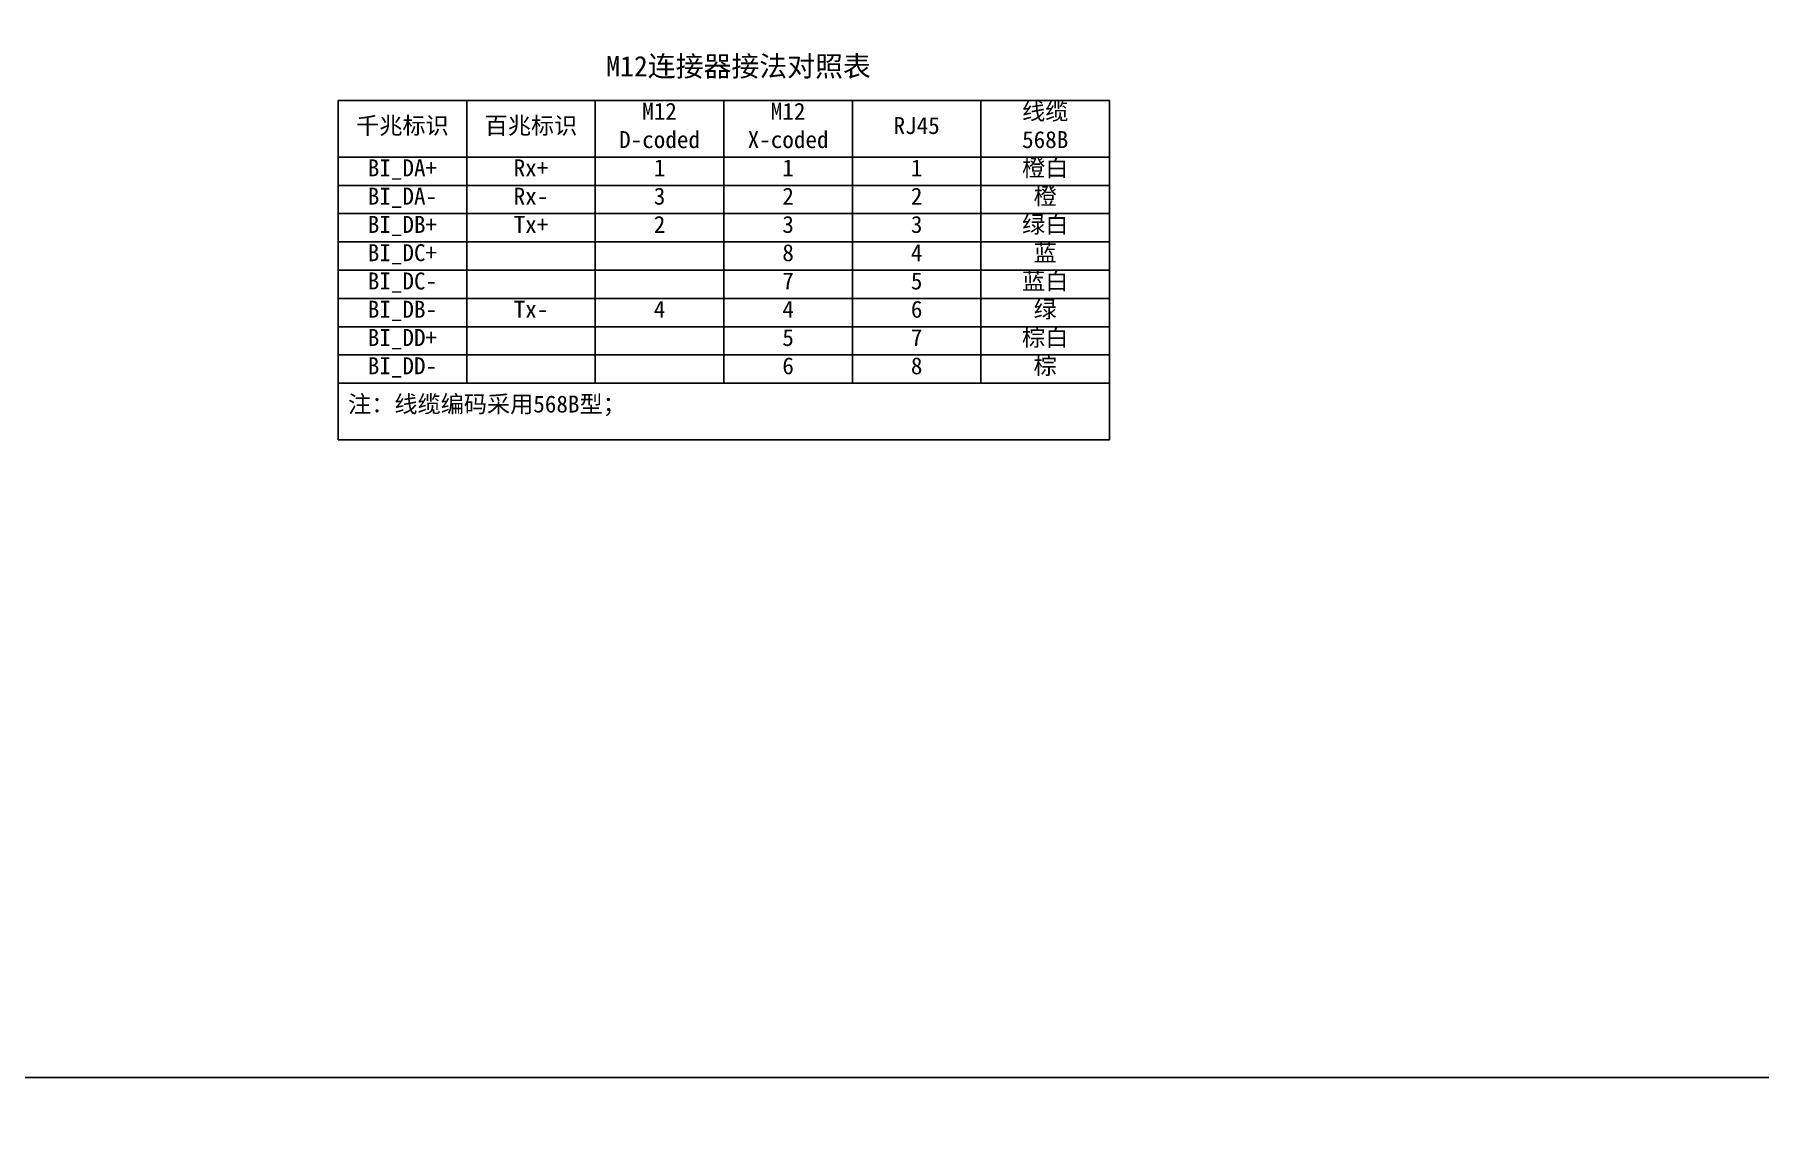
# Model space of a CAD drawing. Header units: millimetres. Extents: x -9110 to 102990, y -380 to 207980.
# Drawn here: x 16453 to 46940, y 50668 to 70156 of the extents above; entities that cross this region are included whole.
import ezdxf

# ---------------------------------------------------------------- set-up
doc = ezdxf.new("R2010")
doc.units = ezdxf.units.MM
doc.header["$LTSCALE"] = 1000
doc.header["$MEASUREMENT"] = 0
doc.styles.get("Standard").update_dxf_attribs({"font": 'simhei.ttf'})

msp = doc.modelspace()

# ---------------------------------------------------------------- linework, layer by layer
at = {"color": 7, "linetype": 'ByBlock', "ltscale": 0.5}
for p, q in [((21820, 68988), (35452, 68988)), ((21820, 67988), (35452, 67988)), ((21820, 67488), (35452, 67488)), ((21820, 66988), (35452, 66988)), ((21820, 66488), (35452, 66488)), ((21820, 65988), (35452, 65988)), ((21820, 65488), (35452, 65488)), ((21820, 64988), (35452, 64988)), ((21820, 64488), (35452, 64488)), ((21820, 63988), (35452, 63988)), ((21820, 62988), (35452, 62988))]:
    msp.add_line(p, q, dxfattribs=at)
for points in [[(-9110, 103800), (102990, 103800), (102990, 51710), (-9110, 51710)], [(-9110, 51710), (102990, 51710), (102990, -380), (-9110, -380)]]:
    msp.add_lwpolyline(points, close=True, dxfattribs=at)
for points in [[(21820, 68988), (21820, 62988)], [(24092, 68988), (24092, 63988)], [(26364, 68988), (26364, 63988)], [(28636, 68988), (28636, 63988)], [(30908, 68988), (30908, 63988)], [(33180, 68988), (33180, 63988)], [(35452, 68988), (35452, 62988)]]:
    msp.add_lwpolyline(points, dxfattribs=at)

# ---------------------------------------------------------------- texts
at = {"color": 7, "linetype": 'ByBlock', "ltscale": 0.5, "attachment_point": 1}
for s, width, insert, char_height in [('\\pxqc;{\\fSimHei|b1|i0|c134|p49;M12连接器接法对照表}', 11631.62, (23079, 69775), 361.16), ('\\pxqc;M12\\PD-coded', 2271.93, (26364, 68947), 300), ('\\pxqc;M12\\PX-coded', 2271.93, (28636, 68947), 300), ('\\pxqc;线缆\\P568B', 2271.93, (33180, 68947), 300), ('\\pxqc;千兆标识', 2271.93, (21820, 68696), 300), ('\\pxqc;百兆标识', 2271.93, (24092, 68696), 300), ('\\pxqc;RJ45', 2271.93, (30908, 68696), 300), ('\\pxqc;橙白', 2271.93, (33180, 67947), 300), ('\\pxqc;BI_DA+', 2271.93, (21820, 67947), 300), ('\\pxqc;Rx+', 2271.93, (24092, 67947), 300), ('\\pxqc;1', 2271.93, (26364, 67947), 300), ('\\pxqc;1', 2271.93, (28636, 67947), 300), ('\\pxqc;1', 2271.93, (30908, 67947), 300), ('\\pxqc;BI_DA-', 2271.93, (21820, 67447), 300), ('\\pxqc;Rx-', 2271.93, (24092, 67447), 300), ('\\pxqc;3', 2271.93, (26364, 67447), 300), ('\\pxqc;2', 2271.93, (28636, 67447), 300), ('\\pxqc;2', 2271.93, (30908, 67447), 300), ('\\pxqc;橙', 2271.93, (33180, 67447), 300), ('\\pxqc;BI_DB+', 2271.93, (21820, 66947), 300), ('\\pxqc;Tx+', 2271.93, (24092, 66947), 300), ('\\pxqc;2', 2271.93, (26364, 66947), 300), ('\\pxqc;3', 2271.93, (28636, 66947), 300), ('\\pxqc;3', 2271.93, (30908, 66947), 300), ('\\pxqc;绿白', 2271.93, (33180, 66947), 300), ('\\pxqc;蓝', 2271.93, (33180, 66447), 300), ('\\pxqc;BI_DC+', 2271.93, (21820, 66447), 300), ('\\pxqc;8', 2271.93, (28636, 66447), 300), ('\\pxqc;4', 2271.93, (30908, 66447), 300), ('\\pxqc;BI_DC-', 2271.93, (21820, 65947), 300), ('\\pxqc;7', 2271.93, (28636, 65947), 300), ('\\pxqc;5', 2271.93, (30908, 65947), 300), ('\\pxqc;蓝白', 2271.93, (33180, 65947), 300), ('\\pxqc;BI_DB-', 2271.93, (21820, 65447), 300), ('\\pxqc;Tx-', 2271.93, (24092, 65447), 300), ('\\pxqc;4', 2271.93, (26364, 65447), 300), ('\\pxqc;4', 2271.93, (28636, 65447), 300), ('\\pxqc;6', 2271.93, (30908, 65447), 300), ('\\pxqc;绿', 2271.93, (33180, 65447), 300), ('\\pxqc;BI_DD+', 2271.93, (21820, 64947), 300), ('\\pxqc;5', 2271.93, (28636, 64947), 300), ('\\pxqc;7', 2271.93, (30908, 64947), 300), ('\\pxqc;棕白', 2271.93, (33180, 64947), 300), ('\\pxqc;BI_DD-', 2271.93, (21820, 64447), 300), ('\\pxqc;6', 2271.93, (28636, 64447), 300), ('\\pxqc;8', 2271.93, (30908, 64447), 300), ('\\pxqc;棕', 2271.93, (33180, 64447), 300), ('\\pxql;注：线缆编码采用568B型；', 5839.29, (21995, 63771), 300)]:
    msp.add_mtext_dynamic_manual_height_columns(s, width=width, gutter_width=30.1, heights=[0], dxfattribs=dict(at, insert=insert, char_height=char_height))

doc.saveas('drawing.dxf')
